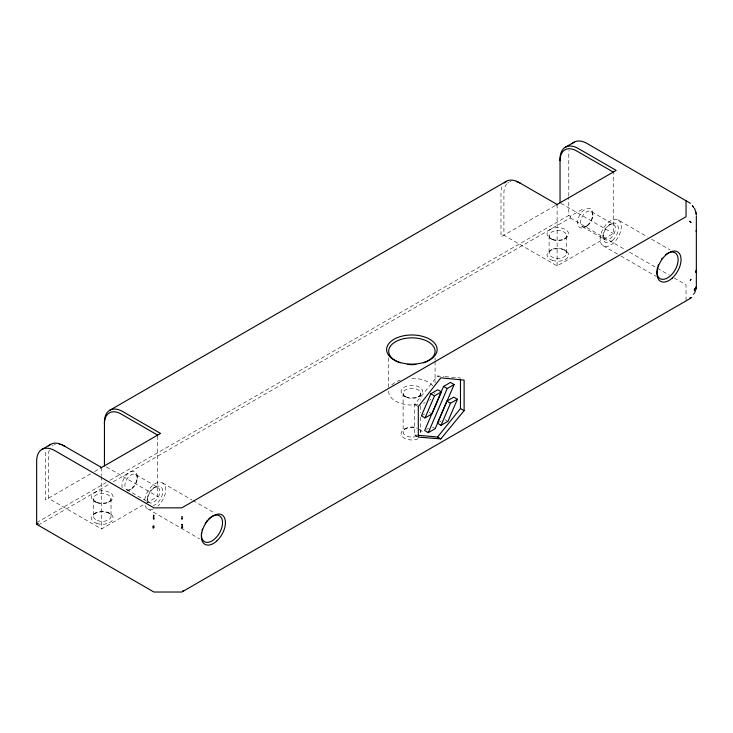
<?xml version="1.0" encoding="UTF-8"?>
<svg xmlns="http://www.w3.org/2000/svg" width="733" height="733" viewBox="0 0 733 733"><rect width="100%" height="100%" fill="white"/><g stroke="black" fill="none" stroke-linecap="round" stroke-linejoin="round"><path stroke-width="0.55" stroke-dasharray="3.67 2.75" d="M137.245 478.457L137.245 476.771M147.452 500.337L147.452 498.651M592.841 215.42L592.841 213.734M603.048 237.3L603.048 235.623M690.907 279.035L690.165 280.675L691.228 279.539L689.845 280.198L690.907 279.035L689.909 280.272M418.314 437.079L414.676 434.971L414.676 404.442L437.574 375.956L444.116 376.542M690.055 280.473L691.091 279.282M90.663 473.784L45.4 499.915L45.4 456.146A25.774 14.88 60 0 1 46.5 449.586M94.594 471.511L99.523 468.671M555.119 205.634L500.987 236.878L500.987 193.109A25.774 14.88 60 0 1 502.701 185.202M36.65 522.647L106.019 482.598M109.977 480.307L568.781 215.42L568.781 197.214M113.423 481.691L570.237 217.939L570.237 216.262L582.717 209.061M38.107 525.167L109.455 483.972M108.447 502.233L109.913 501.39M129.594 490.029L131.051 489.186M564.043 239.196L565.5 238.353M585.181 226.992L586.647 226.149M94.603 513.595L96.06 512.752M550.199 250.558L551.656 249.715M153.646 487.921L155.103 487.079M609.242 224.884L610.699 224.041M49.322 450.108A23.713 13.689 60 0 0 48.314 456.146L48.314 498.229L101.53 528.96L144.85 503.938M145.84 503.369L157.659 496.553L157.659 435.1M506.943 183.754A23.713 13.689 60 0 0 503.91 193.109L503.91 235.201L557.117 265.923L613.246 233.515L613.246 172.072M418.076 396.91L419.533 396.067M421.393 415.831L425.342 413.549M404.222 429.318L405.679 428.475M426.643 429.391L428.613 428.255M439.369 422.043L441.348 420.907M445.206 376.634L460.471 377.999M414.676 434.971L416.857 435.173M618.176 219.937A14.944 8.631 -60 0 1 613.439 243.09A14.944 8.631 -60 0 1 600.492 235.623A14.944 8.631 -60 0 1 618.176 219.937L647.578 236.915M651.5 239.178L670.127 249.935M591.027 211.406A8.759 5.058 -60 0 1 588.251 224.976A8.759 5.058 -60 0 1 580.655 220.596A8.759 5.058 -60 0 1 591.027 211.406L613.622 224.454A8.759 5.058 -60 0 1 610.846 238.023A8.759 5.058 -60 0 1 603.259 233.644A8.759 5.058 -60 0 1 613.622 224.454M561.02 203.362L613.246 233.515M568.781 215.42L570.237 216.262M570.237 217.939L625.67 249.944M629.629 252.225L669.22 275.086M674.168 277.944L686.042 284.798L686.042 300.915M582.259 226.579L604.862 239.627M603.222 245.83L619.889 255.451M620.869 256.019L656.163 276.387M550.199 238.353L551.656 239.196M564.043 249.715L565.5 250.558M437.574 375.956L439.204 376.89M404.222 396.067L405.679 396.91M445.215 419.725L447.038 420.779M429.208 412.367L431.031 413.421M414.676 404.442L418.314 406.549M432.488 427.073L435.219 428.649M162.579 482.974L191.991 499.952M192.971 500.52L214.531 512.972M135.431 474.443A8.759 5.058 -60 0 1 132.655 488.013A8.759 5.058 -60 0 1 125.068 483.633A8.759 5.058 -60 0 1 135.431 474.443L158.026 487.491A8.759 5.058 -60 0 1 155.249 501.06A8.759 5.058 -60 0 1 147.663 496.681A8.759 5.058 -60 0 1 158.026 487.491M106.413 466.967L157.659 496.553M126.672 489.617L149.266 502.664M147.626 508.867L199.587 538.856M94.603 501.39L96.06 502.233M108.447 512.752L109.913 513.595M568.781 196.078L568.781 153.976A25.774 14.88 60 0 1 569.065 150.476M566.609 235.623A8.759 5.058 0 0 1 553.47 240.003A8.759 5.058 0 0 1 553.47 231.234A8.759 5.058 0 0 1 566.609 235.623L566.609 253.297A8.759 5.058 0 0 1 553.47 257.677A8.759 5.058 0 0 1 553.47 248.918A8.759 5.058 0 0 1 566.609 253.297M557.117 204.47L557.117 265.923M549.09 235.623L549.09 253.297M435.072 357.979L435.072 360.224M435.072 361.351L435.072 382.672M420.641 393.337L420.641 400.172M420.641 405.862L420.641 412.697M420.641 417.251L420.641 432.058M403.113 393.337L403.113 432.058M388.682 357.979L388.682 389.406M111.022 498.651L111.022 516.334M101.53 467.507L101.53 475.479M101.53 476.615L101.53 528.96M93.494 498.651L93.494 516.334M418.085 438.856A10.821 6.249 0 0 1 404.002 438.022A10.821 6.249 0 0 1 403.388 429.859A10.821 6.249 0 0 1 417.288 428.329M419.533 429.318A10.821 6.249 0 0 1 422.657 434.284M419.468 429.529A8.759 5.058 0 0 1 419.817 434.193M416.903 436.199A8.759 5.058 0 0 1 405.331 435.42A8.759 5.058 0 0 1 405.331 428.695A8.759 5.058 0 0 1 416.903 427.907M507.832 182.929A23.713 13.689 60 0 1 508.821 182.26M509.893 181.738A23.713 13.689 60 0 1 511.057 181.381M52.235 445.966A23.713 13.689 60 0 1 53.225 445.288M54.306 444.775A23.713 13.689 60 0 1 55.461 444.418M122.2 487.747A10.821 6.249 -60 0 1 128.926 472.767A10.821 6.249 -60 0 1 137.218 477.559A10.821 6.249 -60 0 1 127.606 490.872M147.91 503.095A10.821 6.249 -60 0 1 153.994 487.811A10.821 6.249 -60 0 1 162.744 492.017A10.821 6.249 -60 0 1 153.124 505.596M144.694 499.805A14.944 8.631 -60 0 1 155.414 483.542A14.944 8.631 -60 0 1 165.603 488.444A14.944 8.631 -60 0 1 157.842 506.127M153.27 508.995A14.944 8.631 -60 0 1 144.896 504.973M434.981 392.815A23.199 13.396 0 0 1 434.724 393.978M430.876 399.329A23.199 13.396 0 0 1 429.648 400.264M425.186 402.619A23.199 13.396 0 0 1 423.472 403.251M417.883 404.589A23.199 13.396 0 0 1 388.774 390.487M391.788 384.953A23.199 13.396 0 0 1 400.282 380.051M411.873 378.265A23.199 13.396 0 0 1 432.901 385.989M552.435 260.389A10.821 6.249 0 0 0 568.671 254.974A10.821 6.249 0 0 0 552.435 249.568A10.821 6.249 0 0 0 552.435 260.389M96.848 523.426A10.821 6.249 0 0 0 113.084 518.011A10.821 6.249 0 0 0 96.848 512.605A10.821 6.249 0 0 0 96.848 523.426M97.232 520.476A8.759 5.058 0 0 0 110.985 516.774A8.759 5.058 0 0 0 98.552 511.744A8.759 5.058 0 0 0 97.232 520.476M406.852 397.478A8.759 5.058 0 0 0 420.605 393.777A8.759 5.058 0 0 0 408.171 388.747A8.759 5.058 0 0 0 406.852 397.478M97.232 502.801A8.759 5.058 0 0 0 110.985 499.091A8.759 5.058 0 0 0 98.552 494.069A8.759 5.058 0 0 0 97.232 502.801M552.435 239.352A10.821 6.249 0 0 0 568.671 233.937A10.821 6.249 0 0 0 552.435 228.522A10.821 6.249 0 0 0 552.435 239.352M96.848 502.38A10.821 6.249 0 0 0 113.084 496.974A10.821 6.249 0 0 0 96.848 491.559A10.821 6.249 0 0 0 96.848 502.38M587.17 225.544A10.821 6.249 -60 0 0 590.596 208.777A10.821 6.249 -60 0 0 577.796 220.138A10.821 6.249 -60 0 0 587.17 225.544M612.678 240.277A10.821 6.249 -60 0 0 616.114 223.51A10.821 6.249 -60 0 0 603.305 234.862A10.821 6.249 -60 0 0 612.678 240.277M405.67 396.773A10.821 6.249 0 0 0 422.657 392.201A10.821 6.249 0 0 0 407.301 385.989A10.821 6.249 0 0 0 405.67 396.773"/><path stroke-width="1.1" d="M693.308 294.318L693.574 293.933M695.947 289.159L694.481 293.273M430.839 393.777L421.393 415.831L425.03 417.938L431.939 413.943L441.394 391.889L437.748 389.791L430.839 393.777L434.486 395.884L441.394 391.889M425.03 417.938L434.486 395.884M443.566 386.428L424.673 430.537L428.31 432.635L435.219 428.649L454.121 384.541L450.474 382.434L443.566 386.428L447.212 388.527L454.121 384.541M428.31 432.635L447.212 388.527M446.846 401.134L437.399 423.188L441.046 425.287L447.955 421.301L457.401 399.247L453.754 397.139L446.846 401.134L450.493 403.242L457.401 399.247M441.046 425.287L450.493 403.242M690.055 298.267L691.091 297.516L689.735 298.661L691.091 297.516M183.47 590.514L182.92 590.917L183.873 590.432M689.982 221.174L690.999 222.383M417.947 435.265L437.574 437.024L460.471 408.538L460.471 379.135M464.117 410.636L440.835 438.902L418.314 437.079L418.314 406.549L440.835 377.834L464.117 380.106L464.117 410.636L460.471 408.538M689.909 298.468L690.907 297.763M41.992 449.402L50.733 444.345M109.776 410.26L506.329 181.317M565.372 147.223L574.122 142.175M100.503 468.103L160.573 433.423L122.668 411.534A25.774 14.88 60 0 0 104.443 422.061L104.443 465.831M556.1 205.066L616.169 170.386L578.264 148.497A25.774 14.88 60 0 0 560.039 159.024L560.039 202.794M689.057 299.165L181.811 592.026L153.912 592.026L36.65 524.324L38.217 523.417M613.246 172.072L576.798 151.025A23.713 13.689 60 0 0 560.039 160.71M557.117 204.47L519.211 182.59A25.774 14.88 60 0 0 504.286 182.948M437.574 437.024L440.835 438.902M157.659 435.1L121.211 414.063A23.713 13.689 60 0 0 104.443 423.738M101.53 467.507L63.624 445.627A25.774 14.88 60 0 0 48.69 445.976M690.44 203.307L587.005 143.448A25.774 14.88 60 0 0 572.079 143.805M689.845 221.348L690.825 222.603M694.481 208.273L695.947 212.378M696.35 216.015L696.35 285.522M686.042 200.631L686.042 216.739L181.811 507.85L153.912 507.85L54.874 450.676A25.774 14.88 60 0 0 36.65 461.194L36.65 524.324M665.72 254.754A14.944 8.631 -60 0 1 678.089 258.566A14.944 8.631 -60 0 1 667.552 277.917A14.944 8.631 -60 0 1 657.025 270.724M657.144 269.597A14.944 8.631 -60 0 1 657.62 267.27M657.977 266.079A14.944 8.631 -60 0 1 658.399 264.888M661.496 259.216A14.944 8.631 -60 0 1 662.275 258.19M208.346 519.367A14.944 8.631 -60 0 1 222.374 520.613A14.944 8.631 -60 0 1 211.965 540.954A14.944 8.631 -60 0 1 201.557 532.634M202.033 530.307A14.944 8.631 -60 0 1 202.381 529.116M205.167 523.316A14.944 8.631 -60 0 1 205.9 522.244M206.679 521.227A14.944 8.631 -60 0 1 207.494 520.265M400.282 362.844A23.199 13.396 0 0 1 394.107 342.641A23.199 13.396 0 0 1 429.648 342.641A23.199 13.396 0 0 1 423.472 362.844M415.904 364.438A23.199 13.396 0 0 1 407.85 364.438M516.334 181.582A23.713 13.689 60 0 1 520.677 183.433M59.346 444.326A23.713 13.689 60 0 1 60.738 444.619M62.168 445.078A23.713 13.689 60 0 1 65.081 446.47M153.912 518.643L153.912 519.184L153.27 518.625L153.912 518.643M153.912 517.022L153.353 517.012L153.912 517.022M181.811 524.425L182.581 524.92L181.811 524.425M181.811 518.643L181.811 519.184L182.389 518.634L181.811 518.643M181.811 517.022L182.315 517.012L181.811 517.022M696.268 230.666L696.258 231.271L696.268 230.666M694.49 288.939L694.435 290.231L694.49 288.939M696.057 271.54L696.029 272.328L696.057 271.54M696.194 286.557L696.13 287.867L696.194 286.557M696.268 286.988L696.268 286.988M695.782 228.201L695.782 228.201M696.093 229.493L696.093 229.493M692.41 295.417L692.41 295.417M696.093 288.151L696.057 288.665L696.093 288.151M696.286 270.734L696.249 270.211L696.286 270.734M696.057 212.882L696.093 213.385L696.057 212.882M153.912 526.083L153.032 526.395L153.912 526.083M153.912 527.678L153.014 527.815L153.912 527.678M182.599 526.395L181.811 526.083L182.599 526.395M182.618 527.815L181.811 527.678L182.618 527.815M153.912 515.409L153.435 515.4L153.912 515.409M692.612 206.367L692.392 205.799L692.612 206.367M693.574 207.604L693.281 206.853L693.574 207.604M696.286 214.696L696.249 214.183L696.286 214.696M672.124 278.174A17.006 9.822 -60 0 0 677.521 251.822A17.006 9.822 -60 0 0 657.4 269.662A17.006 9.822 -60 0 0 672.124 278.174M216.537 541.201A17.006 9.822 -60 0 0 221.925 514.859A17.006 9.822 -60 0 0 201.804 532.699A17.006 9.822 -60 0 0 216.537 541.201M397.387 361.506A25.261 14.578 0 0 0 437.042 350.832A25.261 14.578 0 0 0 401.208 336.346A25.261 14.578 0 0 0 397.387 361.506"/></g></svg>
